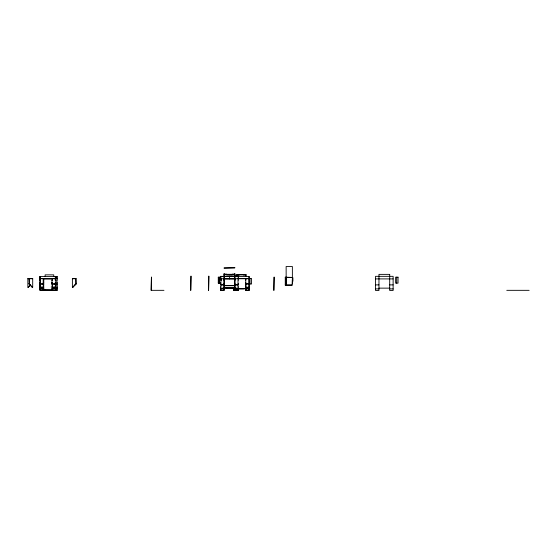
<?xml version="1.0" encoding="UTF-8"?>
<svg xmlns="http://www.w3.org/2000/svg" width="557" height="557" viewBox="0 0 557 557"><rect width="100%" height="100%" fill="white"/><g stroke="black" fill="none" stroke-linecap="round" stroke-linejoin="round"><path stroke-width="0.84" d="M40.32 276.704L40.32 280.275L39.853 280.282M55.784 280.275L55.317 280.275L55.317 278.423M55.784 278.326L55.317 277.866M234.838 283.945L234.838 285.664L224.102 285.664L224.102 283.945M29.138 284.119L30.412 285.045M30.134 285.045L28.108 287.433L30.315 285.226M31.345 286.333L32.703 287.335L32.703 278.479L27.85 278.479L27.85 287.335L29.208 286.333M76.017 283.938L74.854 285.226M224.102 274.211L226.692 274.211M232.255 274.211L234.838 274.211M224.353 274.316L234.594 274.316M224.353 274.462L234.594 274.462M239.461 274.643L243.416 274.643M236.871 274.838L245.999 274.838M237.122 274.949L239.461 274.949L239.461 274.531M245.748 274.949L243.416 274.949L243.416 274.531M224.353 276.321L226.852 276.321M232.095 276.321L234.594 276.321M220.927 276.537L220.676 278.82L221.38 278.82L221.38 280.394M224.102 276.53L249.188 276.453L249.188 290.329L245.748 290.329L245.748 278.493M56.939 276.704L57.19 276.453L39.853 276.453L39.853 290.329L57.19 290.329L40.32 290.079M39.853 276.968L40.32 276.926M55.784 276.926L55.317 276.968L55.317 276.453M56.939 276.968L56.939 278.215M220.676 276.92L220.927 276.175M238.271 276.92L238.02 276.175M40.32 277.121L39.853 277.121L39.853 278.326L40.32 278.423M55.317 277.121L55.784 277.121L55.317 277.581M220.676 277.177L218.281 277.177L218.281 283.151L220.676 283.151M39.853 277.407L40.32 277.407M55.317 277.407L55.784 277.407M218.281 277.428L220.676 277.428M285.268 277.428L292.369 277.428M39.853 277.581L40.32 277.581M292.369 277.741L292.905 277.741L292.905 281.243L292.369 281.243M39.853 277.866L40.32 277.866M57.19 277.866L57.19 280.108M39.853 277.985L40.32 277.985M55.784 277.985L55.317 277.985L55.317 280.275M55.317 278.326L55.784 278.423L55.784 276.453M39.853 278.479L56.939 278.493M237.7 278.493L251.569 278.479L251.569 284L245.999 283.993M27.85 278.73L32.703 278.73M40.32 278.716L55.317 278.716M55.47 278.716L56.939 278.716M72.389 278.73L76.017 278.73M220.927 278.744L249.188 278.73M43.258 278.918L52.386 278.918M223.858 278.973L235.089 278.973M375.536 278.904L393.124 278.904M220.927 279.544L220.927 286.98M292.369 279.544L292.126 285.219L285.268 285.219L285.268 277.177L292.126 277.428M39.853 279.906L40.32 279.906M43.258 279.927L43.724 279.927M52.386 279.927L51.912 279.927L52.386 290.329M55.317 279.906L55.784 279.906L55.784 282.754L55.317 282.754M56.939 279.906L56.939 282.58M238.02 279.962L238.02 286.98M245.748 280.129L245.999 278.493M220.676 280.171L220.927 278.117M238.271 280.171L238.02 278.117M43.258 280.303L43.724 280.303M51.912 280.303L52.386 280.303L52.386 278.493M43.258 281.605L43.724 281.605M39.853 282.385L40.32 282.385M43.258 282.385L43.724 282.385M51.912 282.385L52.386 282.385L52.386 285.901M55.784 282.385L55.317 282.385L55.317 284.3L55.784 284.3M57.19 282.385L57.19 284.3M245.748 282.385L245.999 288.777M39.853 282.754L40.32 282.754M43.258 282.754L43.724 282.754M51.912 282.754L52.386 282.754M218.281 282.9L220.676 282.9M39.853 282.991L40.32 282.991M51.912 283.478L52.386 283.478M220.676 283.513L220.927 284.94L223.858 284.94M224.102 283.513L223.858 290.329M234.838 283.513L235.089 290.329M238.271 283.513L238.02 284.94L235.089 284.94M51.912 283.562L52.386 283.562M39.853 283.798L43.724 283.798M52.386 283.798L56.939 283.798M245.748 283.798L249.188 283.798M39.853 283.917L40.32 283.917M55.317 283.917L55.784 283.917L55.784 286.152L55.317 286.152M54.739 283.993L57.19 284.098L56.939 286.152M40.32 284.167L43.258 284.167M52.386 284.167L55.317 284.167M73.747 286.333L72.389 287.335L72.389 278.479L76.017 278.479L76.017 284.126L75.766 278.479M39.853 284.3L40.32 284.3M43.258 284.641L43.724 284.641M51.912 284.641L52.386 284.641M224.102 284.599L224.102 273.745L224.102 290.329L220.676 290.329L224.102 290.079M234.838 284.599L234.838 273.745L234.838 290.329M220.927 284.731L224.102 284.731M234.838 284.731L238.02 284.731M375.536 284.892L378.962 284.892M389.698 284.892L393.124 284.892M285.268 284.968L292.126 284.968M224.102 285.616L234.838 285.616M39.853 285.769L40.32 285.769M55.784 285.769L55.317 285.769L55.317 288.777L55.784 288.777M57.19 285.95L57.19 288.777M39.853 286.152L40.32 286.152M220.676 286.758L220.676 289.09M238.271 286.758L238.271 289.09M40.32 287.036L43.655 287.064M51.153 287.036L55.317 287.064M43.258 287.245L43.724 287.217M54.739 287.245L56.939 287.245M245.748 287.231L248.937 287.245M39.853 287.44L40.32 287.44M54.739 287.468L56.939 287.468M245.999 287.468L249.188 287.44M43.258 287.809L39.853 287.823L40.32 287.83M52.386 287.809L55.784 287.83L55.784 290.329M223.858 287.732L235.089 287.732M223.858 287.941L235.089 287.941M40.32 288.018L43.258 288.018M52.386 288.018L57.19 288.032L56.939 289.807M223.858 287.983L235.409 288.018M245.999 288.018L249.188 288.032M220.927 288.15L223.858 288.15M235.089 288.15L238.02 288.15M378.962 288.136L389.698 288.136M39.853 288.254L43.724 288.254M52.386 288.254L56.939 288.254M233.689 288.261L235.409 288.254M245.748 288.254L249.188 288.261M39.853 288.331L40.32 288.338M55.317 288.338L55.784 288.338M43.258 288.442L43.724 288.435M52.386 288.442L51.912 288.442L51.912 289.668L52.386 289.668M220.927 288.491L223.858 288.491M235.089 288.491L238.02 288.491M55.317 288.54L55.784 288.54M220.927 288.596L220.927 289.967M237.7 288.603L245.999 288.582M220.927 288.735L224.102 288.735M234.838 288.735L238.02 288.735M39.853 288.777L40.32 288.777M237.7 288.832L245.999 288.832M43.258 288.881L43.724 288.881M51.912 288.881L52.386 288.881M375.536 288.895L378.962 288.895M389.698 288.895L393.124 288.895M39.853 289.09L40.32 289.104M55.317 289.104L55.784 289.104M43.258 289.229L43.724 289.243M39.853 289.362L40.32 289.375M55.784 289.375L55.317 289.375L55.317 290.329M55.317 289.529L55.784 289.529M245.999 289.529L245.999 290.329M43.258 289.668L43.724 289.668M39.853 289.856L40.32 289.807M43.258 289.856L52.386 289.856M55.317 289.856L55.784 289.856M220.676 289.87L220.927 290.329M238.271 289.87L238.02 290.329M238.02 289.967L238.271 288.596M233.689 290.079L238.271 290.329L233.689 290.329L233.689 287.468M245.748 290.079L249.188 290.079M151.664 290.329L163.967 290.329M506.766 290.329L529.15 290.329M396.702 277.177L396.702 283.151M292.369 283.666L292.369 266.518L286.138 266.518L286.145 277.428M286.423 277.428L286.423 284.968M286.333 277.177L286.333 285.219M285.518 277.177L285.518 285.219M250.009 278.479L250.009 284M248.937 276.453L248.937 290.329M245.999 276.453L245.999 274.594L236.871 274.594L236.871 276.453M245.748 274.594L245.748 276.564M243.66 288.77L239.211 288.77M238.271 276.537L238.271 278.493M237.122 274.594L237.122 276.564M237.122 289.529L237.122 290.329M236.871 289.529L236.871 290.329M235.089 278.744L235.089 280.171M233.94 287.468L233.94 290.329M232.095 276.425L232.095 276.035L226.852 276.035L226.852 276.425M232.032 287.983L231.97 287.621L226.971 287.621L226.971 287.983M229.47 276.175L229.47 278.925M223.858 278.744L223.858 280.171M219.514 277.428L219.514 282.9M219.347 277.177L219.347 283.151M218.532 277.177L218.532 283.151M218.441 277.428L218.441 282.9M56.939 276.453L56.939 277.198M56.939 289.306L56.939 290.329M54.001 289.668L54.001 290.329M53.751 276.571L53.751 274.859L45.124 274.859L45.124 276.571M53.751 289.905L53.751 290.329M45.124 289.668L45.124 290.329M44.873 289.668L44.873 290.329M43.724 278.493L43.724 290.329M43.258 278.493L43.258 290.329M41.942 289.529L41.942 290.329M40.32 276.453L40.32 290.329M29.326 278.479L29.326 284.126L29.075 278.479M29.048 283.68L32.445 287.433L29.048 283.68M76.044 283.68L72.647 287.433L76.044 283.68M234.838 267.792L224.102 268.042L234.838 267.792M389.698 274.371L378.962 274.371L378.962 290.482L375.536 290.482L375.536 276.335L393.124 276.335L393.124 290.482L389.698 290.482L389.698 274.371M190.995 276.175L190.745 290.329L190.995 276.175M208.847 276.175L208.597 290.329L208.847 276.175M238.271 276.175L220.676 276.425L238.271 276.175M151.434 277.149L151.184 290.329L151.434 277.149M274.107 277.149L273.863 290.329L274.107 277.149M398.032 277.177L395.63 277.177L395.63 283.151L398.032 283.151L398.032 277.177M40.32 289.529L39.853 289.529L40.32 289.577"/></g></svg>
